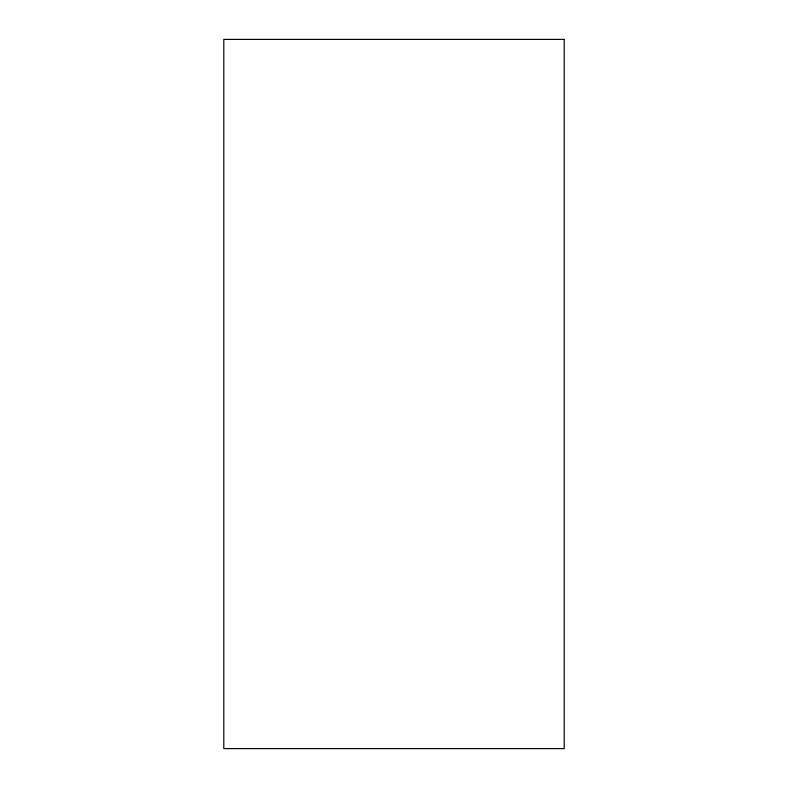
<?xml version="1.0" encoding="UTF-8"?>
<svg xmlns="http://www.w3.org/2000/svg" width="788" height="788" viewBox="0 0 788 788"><rect width="100%" height="100%" fill="white"/><g stroke="black" fill="none" stroke-linecap="round" stroke-linejoin="round"><path stroke-width="1.18" d="M564.208 39.4L223.792 39.4L223.792 748.6L564.208 748.6L564.208 39.4"/></g></svg>
